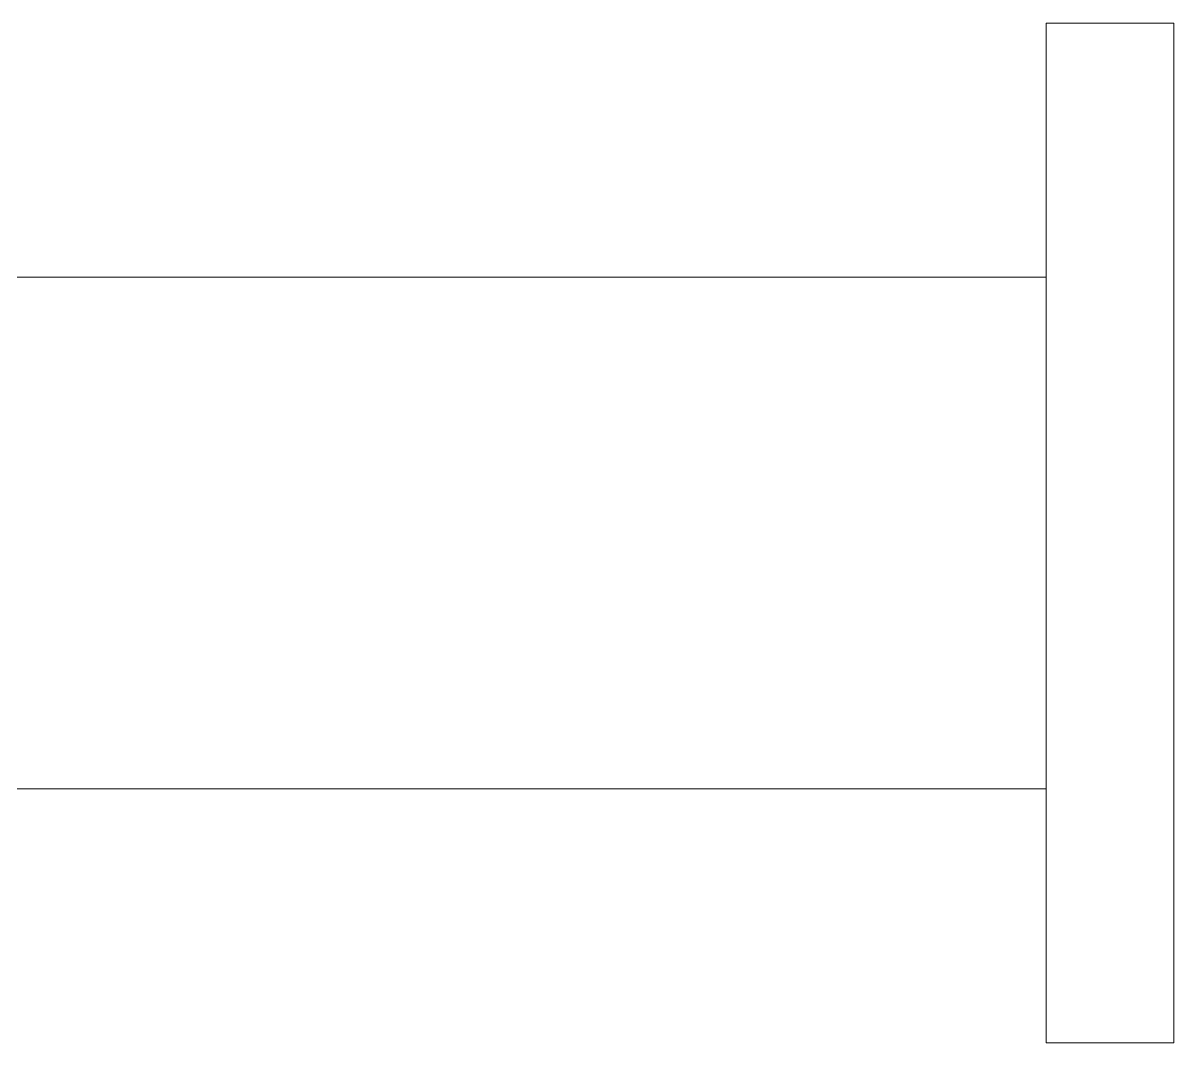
# Model space of a CAD drawing. Header units: millimetres. Extents: x -48147 to 1414029, y -496296 to 18123.
# Drawn here: x 1378229.58 to 1378274.58, y -490176.68 to -490136.79 of the extents above; entities that cross this region are included whole.
import ezdxf

# ---------------------------------------------------------------- set-up
doc = ezdxf.new("R2010")
doc.units = ezdxf.units.MM
doc.header["$MEASUREMENT"] = 0
doc.linetypes.add('Wipeout_Contour', pattern=[1000, 0, -1000])
doc.layers.add('New_A-35-M_FFE_Sanitary', color=7, linetype='Continuous')
doc.layers.add('New_A-35-M_FFE_Sanitary_Pen_No__64', color=7, linetype='Continuous', lineweight=20, true_color=0x606060)

# ---------------------------------------------------------------- blocks, each defined once
blk = doc.blocks.new('Section Elem_191_2', base_point=(1372878.996, -490836.732))
at = {"color": 254, "linetype": 'Wipeout_Contour', "lineweight": 0, "ltscale": 5851271.853258188}
blk.add_wipeout([(1378269.577, -490146.855), (1378269.577, -490146.734), (1378244.587, -490146.734), (1378244.489, -490146.855)], dxfattribs=at).dxf.layer = 'New_A-35-M_FFE_Sanitary'
at = {"color": 254, "linetype": 'Wipeout_Contour', "lineweight": 0, "ltscale": 5851368.214292194}
blk.add_wipeout([(1378274.577, -490176.231), (1378269.577, -490176.231), (1378269.577, -490176.676), (1378274.577, -490176.676)], dxfattribs=at).dxf.layer = 'New_A-35-M_FFE_Sanitary'
at = {"layer": 'New_A-35-M_FFE_Sanitary_Pen_No__64', "linetype": 'Continuous'}
blk.add_line((1378269.577, -490176.676), (1378274.577, -490176.676), dxfattribs=at)
at = {"color": 254, "linetype": 'Wipeout_Contour', "lineweight": 0, "ltscale": 5851272.035996091}
blk.add_wipeout([(1378269.577, -490147.277), (1378269.577, -490146.855), (1378244.489, -490146.855), (1378244.394, -490147.277)], dxfattribs=at).dxf.layer = 'New_A-35-M_FFE_Sanitary'
at = {"color": 254, "linetype": 'Wipeout_Contour', "lineweight": 0, "ltscale": 5851366.456058381}
blk.add_wipeout([(1378269.577, -490176.231), (1378274.577, -490176.231), (1378274.577, -490174.053), (1378269.577, -490174.053)], dxfattribs=at).dxf.layer = 'New_A-35-M_FFE_Sanitary'
at = {"layer": 'New_A-35-M_FFE_Sanitary_Pen_No__64', "linetype": 'Continuous'}
for p, q in [((1378269.577, -490176.676), (1378269.577, -490176.231)), ((1378274.577, -490176.676), (1378274.577, -490176.231))]:
    blk.add_line(p, q, dxfattribs=at)
at = {"color": 254, "linetype": 'Wipeout_Contour', "lineweight": 0, "ltscale": 5851203.46355878}
blk.add_wipeout([(1378244.587, -490146.734), (1378233.49, -490146.734), (1378233.1, -490146.855), (1378244.489, -490146.855)], dxfattribs=at).dxf.layer = 'New_A-35-M_FFE_Sanitary'
at = {"color": 254, "linetype": 'Wipeout_Contour', "lineweight": 0, "ltscale": 5851272.620164368}
blk.add_wipeout([(1378269.577, -490147.986), (1378269.577, -490147.277), (1378244.394, -490147.277), (1378244.305, -490147.986)], dxfattribs=at).dxf.layer = 'New_A-35-M_FFE_Sanitary'
at = {"color": 254, "linetype": 'Wipeout_Contour', "lineweight": 0, "ltscale": 5851362.505358741}
blk.add_wipeout([(1378269.577, -490174.053), (1378274.577, -490174.053), (1378274.577, -490170.336), (1378269.577, -490170.336)], dxfattribs=at).dxf.layer = 'New_A-35-M_FFE_Sanitary'
at = {"layer": 'New_A-35-M_FFE_Sanitary_Pen_No__64', "linetype": 'Continuous'}
for p, q in [((1378269.577, -490176.231), (1378269.577, -490174.053)), ((1378274.577, -490176.231), (1378274.577, -490174.053))]:
    blk.add_line(p, q, dxfattribs=at)
at = {"color": 254, "linetype": 'Wipeout_Contour', "lineweight": 0, "ltscale": 5851202.918865909}
blk.add_wipeout([(1378233.1, -490146.855), (1378232.722, -490147.277), (1378244.394, -490147.277), (1378244.484, -490146.855)], dxfattribs=at).dxf.layer = 'New_A-35-M_FFE_Sanitary'
at = {"color": 254, "linetype": 'Wipeout_Contour', "lineweight": 0, "ltscale": 5851273.588071836}
blk.add_wipeout([(1378269.577, -490148.961), (1378269.577, -490147.986), (1378244.305, -490147.986), (1378244.223, -490148.961)], dxfattribs=at).dxf.layer = 'New_A-35-M_FFE_Sanitary'
at = {"color": 254, "linetype": 'Wipeout_Contour', "lineweight": 0, "ltscale": 5851162.077738442}
blk.add_wipeout([(1378233.49, -490146.734), (1378222.958, -490146.734), (1378222.199, -490146.855), (1378233.1, -490146.855)], dxfattribs=at).dxf.layer = 'New_A-35-M_FFE_Sanitary'
at = {"color": 254, "linetype": 'Wipeout_Contour', "lineweight": 0, "ltscale": 5851202.816660065}
blk.add_wipeout([(1378244.394, -490147.277), (1378232.722, -490147.277), (1378232.365, -490147.986), (1378244.305, -490147.986)], dxfattribs=at).dxf.layer = 'New_A-35-M_FFE_Sanitary'
at = {"color": 254, "linetype": 'Wipeout_Contour', "lineweight": 0, "ltscale": 5851274.910315615}
blk.add_wipeout([(1378269.577, -490150.172), (1378269.577, -490148.961), (1378244.223, -490148.961), (1378244.153, -490150.172)], dxfattribs=at).dxf.layer = 'New_A-35-M_FFE_Sanitary'
at = {"layer": 'New_A-35-M_FFE_Sanitary_Pen_No__64', "linetype": 'Continuous'}
blk.add_line((1378244.587, -490146.734), (1378233.49, -490146.734), dxfattribs=at)
at = {"color": 254, "linetype": 'Wipeout_Contour', "lineweight": 0, "ltscale": 5851160.308496397}
blk.add_wipeout([(1378222.199, -490146.855), (1378221.461, -490147.277), (1378232.722, -490147.277), (1378233.1, -490146.855)], dxfattribs=at).dxf.layer = 'New_A-35-M_FFE_Sanitary'
at = {"color": 254, "linetype": 'Wipeout_Contour', "lineweight": 0, "ltscale": 5851203.145642408}
blk.add_wipeout([(1378244.305, -490147.986), (1378232.365, -490147.986), (1378232.041, -490148.96), (1378244.223, -490148.961)], dxfattribs=at).dxf.layer = 'New_A-35-M_FFE_Sanitary'
at = {"color": 254, "linetype": 'Wipeout_Contour', "lineweight": 0, "ltscale": 5851276.546723184}
blk.add_wipeout([(1378269.577, -490151.582), (1378269.577, -490150.172), (1378244.153, -490150.172), (1378244.096, -490151.582)], dxfattribs=at).dxf.layer = 'New_A-35-M_FFE_Sanitary'
at = {"layer": 'New_A-35-M_FFE_Sanitary_Pen_No__64', "linetype": 'Continuous'}
blk.add_line((1378233.49, -490146.734), (1378222.958, -490146.734), dxfattribs=at)
at = {"color": 254, "linetype": 'Wipeout_Contour', "lineweight": 0, "ltscale": 5851159.024785785}
blk.add_wipeout([(1378220.765, -490147.986), (1378232.365, -490147.986), (1378232.722, -490147.277), (1378221.461, -490147.277)], dxfattribs=at).dxf.layer = 'New_A-35-M_FFE_Sanitary'
at = {"color": 254, "linetype": 'Wipeout_Contour', "lineweight": 0, "ltscale": 5851203.900742642}
blk.add_wipeout([(1378244.223, -490148.961), (1378232.041, -490148.96), (1378231.761, -490150.171), (1378244.153, -490150.172)], dxfattribs=at).dxf.layer = 'New_A-35-M_FFE_Sanitary'
at = {"color": 254, "linetype": 'Wipeout_Contour', "lineweight": 0, "ltscale": 5851278.447575878}
blk.add_wipeout([(1378269.577, -490153.149), (1378269.577, -490151.582), (1378244.096, -490151.582), (1378244.053, -490153.148)], dxfattribs=at).dxf.layer = 'New_A-35-M_FFE_Sanitary'
at = {"color": 254, "linetype": 'Wipeout_Contour', "lineweight": 0, "ltscale": 5851158.2655851}
blk.add_wipeout([(1378220.135, -490148.96), (1378232.041, -490148.96), (1378232.365, -490147.986), (1378220.765, -490147.986)], dxfattribs=at).dxf.layer = 'New_A-35-M_FFE_Sanitary'
at = {"color": 254, "linetype": 'Wipeout_Contour', "lineweight": 0, "ltscale": 5851205.059030685}
blk.add_wipeout([(1378244.153, -490150.172), (1378231.761, -490150.171), (1378231.531, -490151.581), (1378244.096, -490151.582)], dxfattribs=at).dxf.layer = 'New_A-35-M_FFE_Sanitary'
at = {"color": 254, "linetype": 'Wipeout_Contour', "lineweight": 0, "ltscale": 5851280.555119882}
blk.add_wipeout([(1378269.577, -490154.824), (1378269.577, -490153.149), (1378244.053, -490153.148), (1378244.026, -490154.824)], dxfattribs=at).dxf.layer = 'New_A-35-M_FFE_Sanitary'
at = {"color": 254, "linetype": 'Wipeout_Contour', "lineweight": 0, "ltscale": 5851158.053962456}
blk.add_wipeout([(1378220.135, -490148.96), (1378219.587, -490150.171), (1378231.761, -490150.171), (1378232.041, -490148.96)], dxfattribs=at).dxf.layer = 'New_A-35-M_FFE_Sanitary'
at = {"color": 254, "linetype": 'Wipeout_Contour', "lineweight": 0, "ltscale": 5851206.585336152}
blk.add_wipeout([(1378244.096, -490151.582), (1378231.531, -490151.581), (1378231.36, -490153.148), (1378244.053, -490153.148)], dxfattribs=at).dxf.layer = 'New_A-35-M_FFE_Sanitary'
at = {"color": 254, "linetype": 'Wipeout_Contour', "lineweight": 0, "ltscale": 5851282.805320948}
blk.add_wipeout([(1378269.577, -490156.558), (1378269.577, -490154.824), (1378244.026, -490154.824), (1378244.015, -490156.558)], dxfattribs=at).dxf.layer = 'New_A-35-M_FFE_Sanitary'
at = {"color": 254, "linetype": 'Wipeout_Contour', "lineweight": 0, "ltscale": 5851158.396370854}
blk.add_wipeout([(1378231.761, -490150.171), (1378219.587, -490150.171), (1378219.14, -490151.581), (1378231.531, -490151.581)], dxfattribs=at).dxf.layer = 'New_A-35-M_FFE_Sanitary'
at = {"color": 254, "linetype": 'Wipeout_Contour', "lineweight": 0, "ltscale": 5851208.433316415}
blk.add_wipeout([(1378244.053, -490153.148), (1378231.36, -490153.148), (1378231.253, -490154.823), (1378244.026, -490154.824)], dxfattribs=at).dxf.layer = 'New_A-35-M_FFE_Sanitary'
at = {"color": 254, "linetype": 'Wipeout_Contour', "lineweight": 0, "ltscale": 5851285.129306189}
blk.add_wipeout([(1378269.577, -490158.297), (1378269.577, -490156.558), (1378244.015, -490156.558), (1378244.022, -490158.296)], dxfattribs=at).dxf.layer = 'New_A-35-M_FFE_Sanitary'
at = {"color": 254, "linetype": 'Wipeout_Contour', "lineweight": 0, "ltscale": 5851159.282449489}
blk.add_wipeout([(1378231.531, -490151.581), (1378219.14, -490151.581), (1378218.806, -490153.148), (1378231.36, -490153.148)], dxfattribs=at).dxf.layer = 'New_A-35-M_FFE_Sanitary'
at = {"color": 254, "linetype": 'Wipeout_Contour', "lineweight": 0, "ltscale": 5851210.546862127}
blk.add_wipeout([(1378244.026, -490154.824), (1378231.253, -490154.823), (1378231.212, -490156.557), (1378244.015, -490156.558)], dxfattribs=at).dxf.layer = 'New_A-35-M_FFE_Sanitary'
at = {"color": 254, "linetype": 'Wipeout_Contour', "lineweight": 0, "ltscale": 5851287.456212268}
blk.add_wipeout([(1378269.577, -490159.988), (1378269.577, -490158.297), (1378244.022, -490158.296), (1378244.046, -490159.988)], dxfattribs=at).dxf.layer = 'New_A-35-M_FFE_Sanitary'
at = {"color": 254, "linetype": 'Wipeout_Contour', "lineweight": 0, "ltscale": 5851160.685333349}
blk.add_wipeout([(1378231.36, -490153.148), (1378218.806, -490153.148), (1378218.597, -490154.823), (1378231.253, -490154.823)], dxfattribs=at).dxf.layer = 'New_A-35-M_FFE_Sanitary'
at = {"color": 254, "linetype": 'Wipeout_Contour', "lineweight": 0, "ltscale": 5851212.858788134}
blk.add_wipeout([(1378244.015, -490156.558), (1378231.212, -490156.557), (1378231.239, -490158.296), (1378244.022, -490158.296)], dxfattribs=at).dxf.layer = 'New_A-35-M_FFE_Sanitary'
at = {"color": 254, "linetype": 'Wipeout_Contour', "lineweight": 0, "ltscale": 5851289.716089919}
blk.add_wipeout([(1378269.577, -490161.58), (1378269.577, -490159.988), (1378244.046, -490159.988), (1378244.086, -490161.58)], dxfattribs=at).dxf.layer = 'New_A-35-M_FFE_Sanitary'
at = {"color": 254, "linetype": 'Wipeout_Contour', "lineweight": 0, "ltscale": 5851162.56246497}
blk.add_wipeout([(1378231.253, -490154.823), (1378218.597, -490154.823), (1378218.517, -490156.557), (1378231.212, -490156.557)], dxfattribs=at).dxf.layer = 'New_A-35-M_FFE_Sanitary'
at = {"color": 254, "linetype": 'Wipeout_Contour', "lineweight": 0, "ltscale": 5851215.297369133}
blk.add_wipeout([(1378244.022, -490158.296), (1378231.239, -490158.296), (1378231.334, -490159.987), (1378244.046, -490159.988)], dxfattribs=at).dxf.layer = 'New_A-35-M_FFE_Sanitary'
at = {"color": 254, "linetype": 'Wipeout_Contour', "lineweight": 0, "ltscale": 5851291.84027185}
blk.add_wipeout([(1378269.577, -490163.026), (1378269.577, -490161.58), (1378244.086, -490161.58), (1378244.14, -490163.025)], dxfattribs=at).dxf.layer = 'New_A-35-M_FFE_Sanitary'
at = {"color": 254, "linetype": 'Wipeout_Contour', "lineweight": 0, "ltscale": 5851164.853033526}
blk.add_wipeout([(1378231.212, -490156.557), (1378218.517, -490156.557), (1378218.57, -490158.296), (1378231.239, -490158.296)], dxfattribs=at).dxf.layer = 'New_A-35-M_FFE_Sanitary'
at = {"color": 254, "linetype": 'Wipeout_Contour', "lineweight": 0, "ltscale": 5851217.792964288}
blk.add_wipeout([(1378244.046, -490159.988), (1378231.334, -490159.987), (1378231.492, -490161.58), (1378244.086, -490161.58)], dxfattribs=at).dxf.layer = 'New_A-35-M_FFE_Sanitary'
at = {"color": 254, "linetype": 'Wipeout_Contour', "lineweight": 0, "ltscale": 5851293.764213771}
blk.add_wipeout([(1378269.577, -490164.279), (1378269.577, -490163.026), (1378244.14, -490163.025), (1378244.208, -490164.279)], dxfattribs=at).dxf.layer = 'New_A-35-M_FFE_Sanitary'
at = {"color": 254, "linetype": 'Wipeout_Contour', "lineweight": 0, "ltscale": 5851167.48554921}
blk.add_wipeout([(1378231.239, -490158.296), (1378218.57, -490158.296), (1378218.754, -490159.987), (1378231.334, -490159.987)], dxfattribs=at).dxf.layer = 'New_A-35-M_FFE_Sanitary'
at = {"color": 254, "linetype": 'Wipeout_Contour', "lineweight": 0, "ltscale": 5851220.269705527}
blk.add_wipeout([(1378244.086, -490161.58), (1378231.492, -490161.58), (1378231.711, -490163.025), (1378244.14, -490163.025)], dxfattribs=at).dxf.layer = 'New_A-35-M_FFE_Sanitary'
at = {"color": 254, "linetype": 'Wipeout_Contour', "lineweight": 0, "ltscale": 5851295.429455962}
blk.add_wipeout([(1378269.577, -490165.304), (1378269.577, -490164.279), (1378244.208, -490164.279), (1378244.288, -490165.304)], dxfattribs=at).dxf.layer = 'New_A-35-M_FFE_Sanitary'
at = {"color": 254, "linetype": 'Wipeout_Contour', "lineweight": 0, "ltscale": 5851170.385704768}
blk.add_wipeout([(1378231.334, -490159.987), (1378218.754, -490159.987), (1378219.064, -490161.58), (1378231.492, -490161.58)], dxfattribs=at).dxf.layer = 'New_A-35-M_FFE_Sanitary'
at = {"color": 254, "linetype": 'Wipeout_Contour', "lineweight": 0, "ltscale": 5851222.652305037}
blk.add_wipeout([(1378244.14, -490163.025), (1378231.711, -490163.025), (1378231.982, -490164.279), (1378244.208, -490164.279)], dxfattribs=at).dxf.layer = 'New_A-35-M_FFE_Sanitary'
at = {"color": 254, "linetype": 'Wipeout_Contour', "lineweight": 0, "ltscale": 5851296.78540027}
blk.add_wipeout([(1378269.577, -490166.068), (1378269.577, -490165.304), (1378244.288, -490165.304), (1378244.376, -490166.068)], dxfattribs=at).dxf.layer = 'New_A-35-M_FFE_Sanitary'
at = {"color": 254, "linetype": 'Wipeout_Contour', "lineweight": 0, "ltscale": 5851173.465309815}
blk.add_wipeout([(1378231.492, -490161.58), (1378219.064, -490161.58), (1378219.49, -490163.025), (1378231.711, -490163.025)], dxfattribs=at).dxf.layer = 'New_A-35-M_FFE_Sanitary'
at = {"color": 254, "linetype": 'Wipeout_Contour', "lineweight": 0, "ltscale": 5851224.868346658}
blk.add_wipeout([(1378244.208, -490164.279), (1378231.982, -490164.279), (1378232.298, -490165.304), (1378244.288, -490165.304)], dxfattribs=at).dxf.layer = 'New_A-35-M_FFE_Sanitary'
at = {"color": 254, "linetype": 'Wipeout_Contour', "lineweight": 0, "ltscale": 5851297.790849834}
blk.add_wipeout([(1378269.577, -490166.549), (1378269.577, -490166.068), (1378244.376, -490166.068), (1378244.47, -490166.549)], dxfattribs=at).dxf.layer = 'New_A-35-M_FFE_Sanitary'
at = {"color": 254, "linetype": 'Wipeout_Contour', "lineweight": 0, "ltscale": 5851176.630731065}
blk.add_wipeout([(1378219.49, -490163.025), (1378220.019, -490164.279), (1378231.982, -490164.279), (1378231.711, -490163.025)], dxfattribs=at).dxf.layer = 'New_A-35-M_FFE_Sanitary'
at = {"color": 254, "linetype": 'Wipeout_Contour', "lineweight": 0, "ltscale": 5851226.850490679}
blk.add_wipeout([(1378244.288, -490165.304), (1378232.298, -490165.304), (1378232.649, -490166.068), (1378244.376, -490166.068)], dxfattribs=at).dxf.layer = 'New_A-35-M_FFE_Sanitary'
at = {"color": 254, "linetype": 'Wipeout_Contour', "lineweight": 0, "ltscale": 5851298.415283759}
blk.add_wipeout([(1378244.47, -490166.549), (1378244.567, -490166.731), (1378269.577, -490166.731), (1378269.577, -490166.549)], dxfattribs=at).dxf.layer = 'New_A-35-M_FFE_Sanitary'
at = {"color": 254, "linetype": 'Wipeout_Contour', "lineweight": 0, "ltscale": 5851179.785742571}
blk.add_wipeout([(1378220.019, -490164.279), (1378220.634, -490165.304), (1378232.298, -490165.304), (1378231.982, -490164.279)], dxfattribs=at).dxf.layer = 'New_A-35-M_FFE_Sanitary'
at = {"color": 254, "linetype": 'Wipeout_Contour', "lineweight": 0, "ltscale": 5851356.713260892}
blk.add_wipeout([(1378269.577, -490170.336), (1378274.577, -490170.336), (1378274.577, -490165.41), (1378269.577, -490165.41)], dxfattribs=at).dxf.layer = 'New_A-35-M_FFE_Sanitary'
at = {"color": 254, "linetype": 'Wipeout_Contour', "lineweight": 0, "ltscale": 5851228.538529587}
blk.add_wipeout([(1378232.649, -490166.068), (1378233.024, -490166.548), (1378244.47, -490166.549), (1378244.376, -490166.068)], dxfattribs=at).dxf.layer = 'New_A-35-M_FFE_Sanitary'
at = {"layer": 'New_A-35-M_FFE_Sanitary_Pen_No__64', "linetype": 'Continuous'}
for p, q in [((1378269.577, -490174.053), (1378269.577, -490170.336)), ((1378274.577, -490174.053), (1378274.577, -490170.336))]:
    blk.add_line(p, q, dxfattribs=at)
at = {"color": 254, "linetype": 'Wipeout_Contour', "lineweight": 0, "ltscale": 5851349.594453419}
blk.add_wipeout([(1378269.577, -490165.41), (1378274.577, -490165.41), (1378274.577, -490159.713), (1378269.577, -490159.713)], dxfattribs=at).dxf.layer = 'New_A-35-M_FFE_Sanitary'
at = {"color": 254, "linetype": 'Wipeout_Contour', "lineweight": 0, "ltscale": 5851182.834453248}
blk.add_wipeout([(1378220.634, -490165.304), (1378221.318, -490166.068), (1378232.649, -490166.068), (1378232.298, -490165.304)], dxfattribs=at).dxf.layer = 'New_A-35-M_FFE_Sanitary'
at = {"color": 254, "linetype": 'Wipeout_Contour', "lineweight": 0, "ltscale": 5851229.881301766}
blk.add_wipeout([(1378244.47, -490166.549), (1378233.024, -490166.548), (1378233.412, -490166.731), (1378244.567, -490166.731)], dxfattribs=at).dxf.layer = 'New_A-35-M_FFE_Sanitary'
at = {"layer": 'New_A-35-M_FFE_Sanitary_Pen_No__64', "linetype": 'Continuous'}
for p, q in [((1378269.577, -490170.336), (1378269.577, -490165.41)), ((1378274.577, -490170.336), (1378274.577, -490165.41)), ((1378269.577, -490166.731), (1378244.567, -490166.731))]:
    blk.add_line(p, q, dxfattribs=at)
at = {"color": 254, "linetype": 'Wipeout_Contour', "lineweight": 0, "ltscale": 5851341.781501255}
blk.add_wipeout([(1378269.577, -490159.713), (1378274.577, -490159.713), (1378274.577, -490153.752), (1378269.577, -490153.752)], dxfattribs=at).dxf.layer = 'New_A-35-M_FFE_Sanitary'
at = {"color": 254, "linetype": 'Wipeout_Contour', "lineweight": 0, "ltscale": 5851185.684225124}
blk.add_wipeout([(1378232.649, -490166.068), (1378221.318, -490166.068), (1378222.05, -490166.548), (1378233.024, -490166.548)], dxfattribs=at).dxf.layer = 'New_A-35-M_FFE_Sanitary'
at = {"layer": 'New_A-35-M_FFE_Sanitary_Pen_No__64', "linetype": 'Continuous'}
for p, q in [((1378269.577, -490165.41), (1378269.577, -490159.713)), ((1378274.577, -490165.41), (1378274.577, -490159.713))]:
    blk.add_line(p, q, dxfattribs=at)
at = {"color": 254, "linetype": 'Wipeout_Contour', "lineweight": 0, "ltscale": 5851333.968629917}
blk.add_wipeout([(1378269.577, -490153.752), (1378274.577, -490153.752), (1378274.577, -490148.055), (1378269.577, -490148.055)], dxfattribs=at).dxf.layer = 'New_A-35-M_FFE_Sanitary'
at = {"color": 254, "linetype": 'Wipeout_Contour', "lineweight": 0, "ltscale": 5851188.248490872}
blk.add_wipeout([(1378233.024, -490166.548), (1378222.05, -490166.548), (1378222.807, -490166.731), (1378233.412, -490166.731)], dxfattribs=at).dxf.layer = 'New_A-35-M_FFE_Sanitary'
at = {"layer": 'New_A-35-M_FFE_Sanitary_Pen_No__64', "linetype": 'Continuous'}
for p, q in [((1378269.577, -490159.713), (1378269.577, -490153.752)), ((1378274.577, -490159.713), (1378274.577, -490153.752)), ((1378233.412, -490166.731), (1378222.807, -490166.731)), ((1378244.567, -490166.731), (1378233.412, -490166.731))]:
    blk.add_line(p, q, dxfattribs=at)
at = {"color": 254, "linetype": 'Wipeout_Contour', "lineweight": 0, "ltscale": 5851326.850036885}
blk.add_wipeout([(1378269.577, -490148.055), (1378274.577, -490148.055), (1378274.577, -490143.129), (1378269.577, -490143.129)], dxfattribs=at).dxf.layer = 'New_A-35-M_FFE_Sanitary'
at = {"layer": 'New_A-35-M_FFE_Sanitary_Pen_No__64', "linetype": 'Continuous'}
for p, q in [((1378269.577, -490146.734), (1378244.587, -490146.734)), ((1378269.577, -490153.752), (1378269.577, -490148.055)), ((1378274.577, -490153.752), (1378274.577, -490148.055))]:
    blk.add_line(p, q, dxfattribs=at)
at = {"color": 254, "linetype": 'Wipeout_Contour', "lineweight": 0, "ltscale": 5851321.058212732}
blk.add_wipeout([(1378269.577, -490143.129), (1378274.577, -490143.129), (1378274.577, -490139.412), (1378269.577, -490139.412)], dxfattribs=at).dxf.layer = 'New_A-35-M_FFE_Sanitary'
at = {"layer": 'New_A-35-M_FFE_Sanitary_Pen_No__64', "linetype": 'Continuous'}
for p, q in [((1378269.577, -490148.055), (1378269.577, -490143.129)), ((1378274.577, -490148.055), (1378274.577, -490143.129))]:
    blk.add_line(p, q, dxfattribs=at)
at = {"color": 254, "linetype": 'Wipeout_Contour', "lineweight": 0, "ltscale": 5851317.107751181}
blk.add_wipeout([(1378269.577, -490139.412), (1378274.577, -490139.412), (1378274.577, -490137.234), (1378269.577, -490137.234)], dxfattribs=at).dxf.layer = 'New_A-35-M_FFE_Sanitary'
at = {"layer": 'New_A-35-M_FFE_Sanitary_Pen_No__64', "linetype": 'Continuous'}
for p, q in [((1378269.577, -490143.129), (1378269.577, -490139.412)), ((1378274.577, -490143.129), (1378274.577, -490139.412))]:
    blk.add_line(p, q, dxfattribs=at)
at = {"color": 254, "linetype": 'Wipeout_Contour', "lineweight": 0, "ltscale": 5851315.34963746}
blk.add_wipeout([(1378269.577, -490137.234), (1378274.577, -490137.234), (1378274.577, -490136.788), (1378269.577, -490136.788)], dxfattribs=at).dxf.layer = 'New_A-35-M_FFE_Sanitary'
at = {"layer": 'New_A-35-M_FFE_Sanitary_Pen_No__64', "linetype": 'Continuous'}
for p, q in [((1378269.577, -490137.234), (1378269.577, -490136.788)), ((1378269.577, -490136.788), (1378274.577, -490136.788)), ((1378274.577, -490137.234), (1378274.577, -490136.788)), ((1378269.577, -490139.412), (1378269.577, -490137.234)), ((1378274.577, -490139.412), (1378274.577, -490137.234))]:
    blk.add_line(p, q, dxfattribs=at)

msp = doc.modelspace()

# ---------------------------------------------------------------- block references
at = {"layer": 'New_A-35-M_FFE_Sanitary'}
msp.add_blockref('Section Elem_191_2', (1372878.996, -490836.732), dxfattribs=at)

doc.saveas('drawing.dxf')
